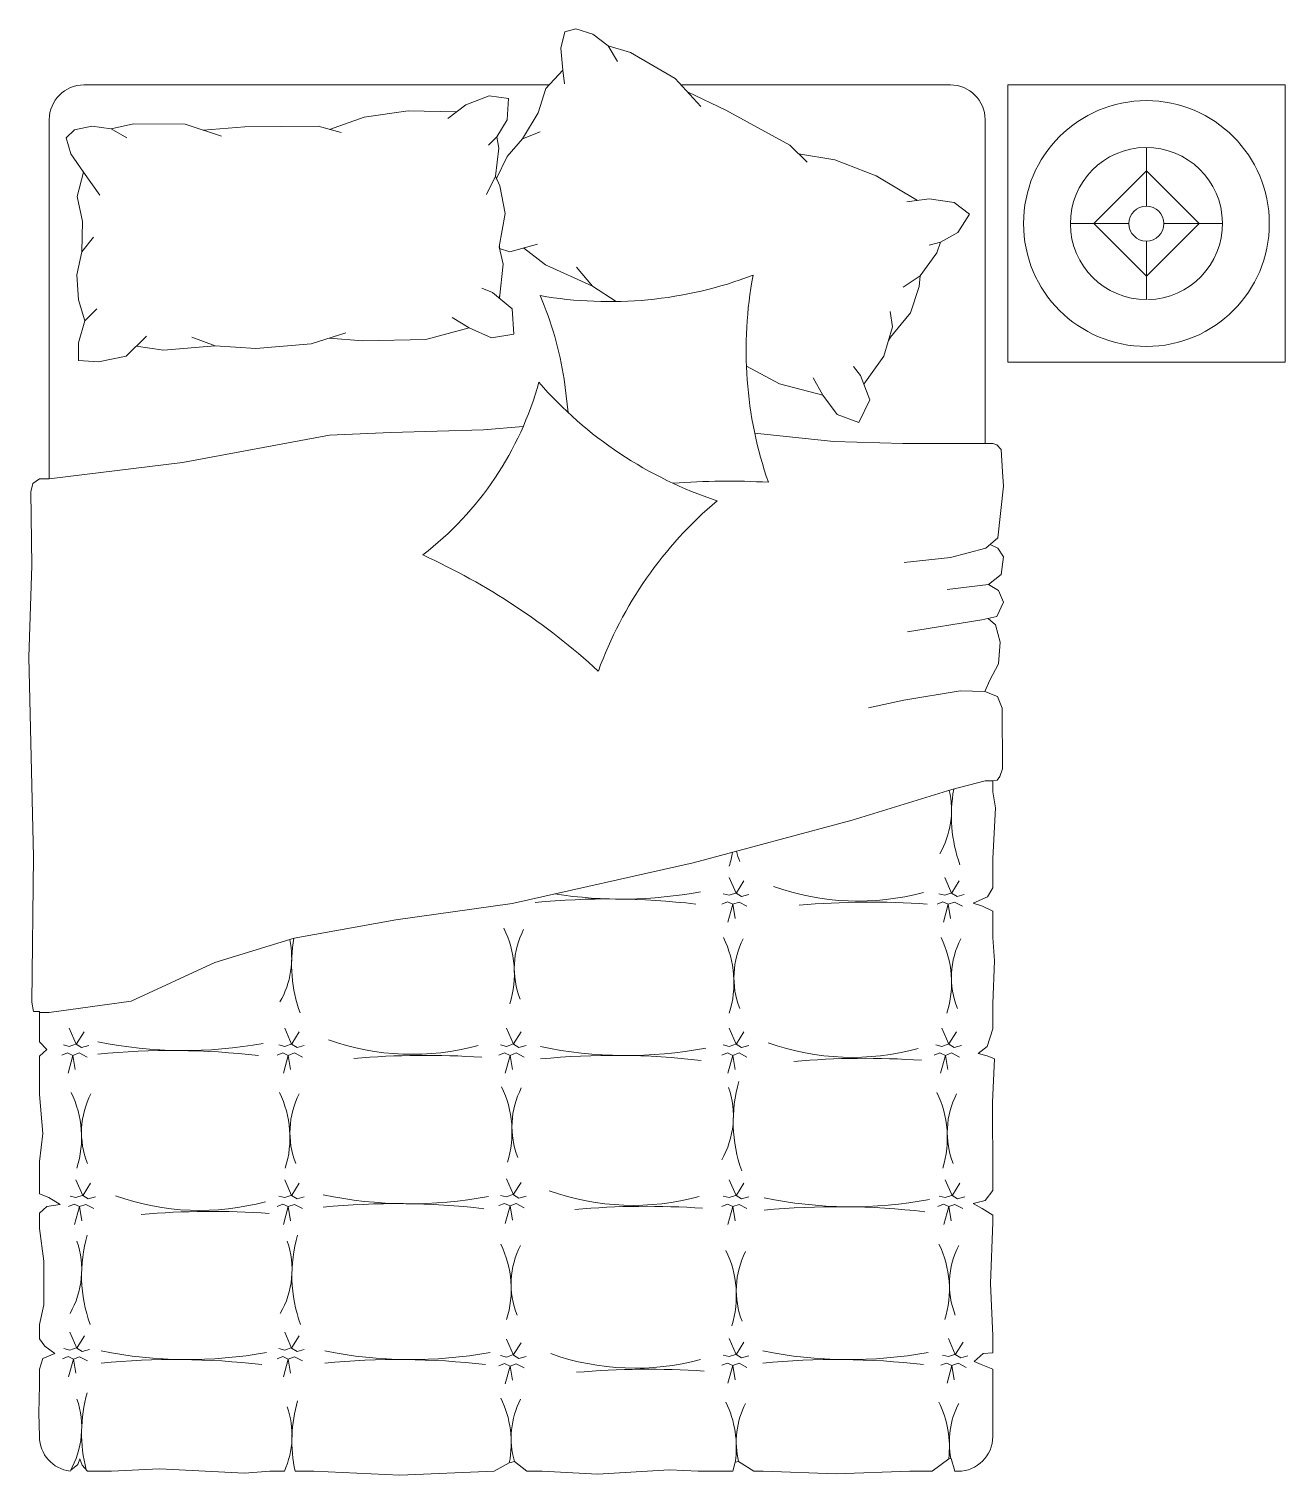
# Model space of a CAD drawing. Header units: millimetres. Extents: x 148 to 461, y 24 to 94.
# Drawn here: x 459.311 to 461.123, y 91.929 to 94.016 of the extents above.
import ezdxf

# ---------------------------------------------------------------- set-up
doc = ezdxf.new("R2010")
doc.units = ezdxf.units.MM
doc.layers.add('A-Furniture', color=65, linetype='Continuous', lineweight=0)

# ---------------------------------------------------------------- blocks, each defined once
blk = doc.blocks.new('A$C242702AF')
at = {"layer": 'A-Furniture'}
for p, q in [((0.8358, 2.0617), (0.8491, 2.0391)), ((0.8358, 2.0617), (0.8677, 2.0523)), ((0.8677, 2.0523), (0.9324, 2.0148)), ((0.7704, 2.0268), (0.7455, 2.0004)), ((0.0794, 2.0055), (0.7503, 2.0055)), ((0.9324, 2.0148), (0.9695, 1.9746)), ((0.9409, 2.0055), (1.3294, 2.0055)), ((1.4121, 2.0055), (1.4121, 1.6055)), ((1.8121, 2.0055), (1.4121, 2.0055)), ((1.8121, 1.6055), (1.8121, 2.0055)), ((0.7455, 2.0004), (0.7345, 1.9654)), ((0.7345, 1.9654), (0.7122, 1.9277)), ((0.0294, 1.4373), (0.0294, 1.9555)), ((1.3794, 1.5714), (1.3794, 1.9555)), ((0.6791, 1.7698), (0.6791, 1.7745)), ((0.6791, 1.6974), (0.6791, 1.7012)), ((1.24, 1.6366), (1.2423, 1.6407)), ((1.4121, 1.6055), (1.8121, 1.6055)), ((0.772, 1.581), (0.778, 1.5327)), ((1.3794, 1.5714), (1.3794, 1.4881)), ((0.522, 1.5043), (0.6558, 1.5079)), ((0.6558, 1.5079), (0.7129, 1.5126)), ((1.3794, 1.4881), (1.3904, 1.4881)), ((0.0152, 1.4373), (0.0294, 1.4373)), ((1.3805, 1.3371), (1.3294, 1.3237)), ((1.3978, 1.352), (1.3805, 1.3371)), ((1.3294, 1.3237), (1.2625, 1.3164)), ((1.3245, 1.2775), (1.3842, 1.2848)), ((1.3842, 1.2848), (1.3988, 1.2763)), ((1.3988, 1.2763), (1.4061, 1.2593)), ((1.4061, 1.2593), (1.3964, 1.2386)), ((1.3745, 1.2337), (1.2673, 1.2167)), ((1.3964, 1.2386), (1.3745, 1.2337)), ((1.3434, 1.1315), (1.2621, 1.1178)), ((1.3792, 1.1302), (1.3434, 1.1315)), ((1.3971, 1.1233), (1.3792, 1.1302)), ((1.2621, 1.1178), (1.2111, 1.1068)), ((1.4039, 1.1066), (1.3971, 1.1233)), ((1.3794, 1.0014), (1.3904, 1.0014)), ((1.3904, 1.0014), (1.3904, 0.9859)), ((1.3904, 0.8895), (1.3904, 0.8471)), ((1.3904, 0.8135), (1.3904, 0.7755)), ((0.0152, 0.6248), (0.0152, 0.6686)), ((1.3904, 0.6805), (1.3904, 0.6437)), ((0.0294, 0.6671), (0.0152, 0.6671)), ((0.0152, 0.5488), (0.0152, 0.6043)), ((0.0152, 0.4056), (0.0152, 0.4524)), ((1.3904, 0.4304), (1.3904, 0.4107)), ((0.0152, 0.3559), (0.0152, 0.3779)), ((1.3904, 0.3749), (1.3904, 0.3647)), ((0.0152, 0.1967), (0.0152, 0.2171)), ((1.3904, 0.201), (1.3904, 0.1762)), ((0.0152, 0.1295), (0.0152, 0.1528)), ((1.3904, 0.1528), (1.3904, 0.0555)), ((0.1193, 0.0055), (0.0847, 0.0055)), ((0.3686, 0.0055), (0.3474, 0.0055)), ((0.4111, 0.0055), (0.384, 0.0055)), ((0.7402, 0.0055), (0.7182, 0.0055)), ((1.0155, 0.0055), (0.9654, 0.0055)), ((1.059, 0.0055), (1.0458, 0.0055)), ((1.3032, 0.0055), (1.271, 0.0055)), ((1.3353, 0.0055), (1.3404, 0.0055))]:
    blk.add_line(p, q, dxfattribs=at)
at = {"layer": 'A-Furniture', "color": 8, "linetype": 'Continuous'}
for p, q in [((1.6121, 1.8309), (1.6121, 1.9152)), ((1.5361, 1.8055), (1.6121, 1.8815)), ((1.6121, 1.8815), (1.6881, 1.8055)), ((1.5868, 1.8055), (1.5024, 1.8055)), ((1.6121, 1.7295), (1.5361, 1.8055)), ((1.6881, 1.8055), (1.6121, 1.7295)), ((1.7218, 1.8055), (1.6374, 1.8055)), ((1.6121, 1.7802), (1.6121, 1.6959))]:
    blk.add_line(p, q, dxfattribs=at)
at = {"layer": 'A-Furniture'}
for points in [[(0.8358, 2.0617), (0.8137, 2.0785), (0.7892, 2.0863), (0.7729, 2.0821), (0.7675, 2.0584), (0.7704, 2.0268), (0.7726, 2.0071)], [(0.663, 1.9188), (0.675, 1.9305), (0.6899, 1.955), (0.6917, 1.9861), (0.6641, 1.9899), (0.6303, 1.9769), (0.6041, 1.9571)], [(0.9508, 1.9949), (1.0053, 1.9693), (1.0979, 1.9184), (1.1226, 1.8943)], [(0.4338, 1.9413), (0.4838, 1.9589), (0.547, 1.9682), (0.6166, 1.9666)], [(0.1185, 1.9422), (0.0909, 1.946), (0.0657, 1.9408), (0.0537, 1.9292), (0.0606, 1.9059), (0.0786, 1.8797), (0.1024, 1.8465)], [(0.1185, 1.9422), (0.1508, 1.9496), (0.2256, 1.9487), (0.2777, 1.9318)], [(0.1185, 1.9422), (0.1412, 1.929)], [(0.2514, 1.9403), (0.3115, 1.9448), (0.4171, 1.9458), (0.4505, 1.9369)], [(0.66, 1.8476), (0.673, 1.8739), (0.6778, 1.9142), (0.675, 1.9305)], [(0.7373, 1.9378), (0.7122, 1.9277), (0.6898, 1.9022), (0.6739, 1.8695)], [(1.1102, 1.9063), (1.1624, 1.8972), (1.222, 1.8743), (1.2819, 1.8387)], [(0.0786, 1.8797), (0.0697, 1.8446), (0.0774, 1.8086), (0.0764, 1.7649)], [(0.6786, 1.7719), (0.6872, 1.8201), (0.6793, 1.8597), (0.673, 1.8739)], [(1.2989, 1.7744), (1.3151, 1.7786), (1.3402, 1.7928), (1.3569, 1.819), (1.3348, 1.8358), (1.2989, 1.8411), (1.2664, 1.8366)], [(0.0934, 1.7859), (0.0764, 1.7649), (0.0693, 1.7316), (0.0715, 1.6954), (0.0807, 1.665)], [(0.6791, 1.7697), (0.6939, 1.7649), (0.7336, 1.7759)], [(1.2614, 1.7138), (1.2856, 1.7303), (1.3096, 1.7631), (1.3151, 1.7786)], [(0.6787, 1.6978), (0.6843, 1.7471), (0.6786, 1.7719)], [(0.7137, 1.7704), (0.7454, 1.746), (0.8132, 1.7151)], [(0.7901, 1.7424), (0.8132, 1.7151), (0.8472, 1.693)], [(0.6106, 1.6698), (0.6352, 1.6549), (0.6671, 1.6405), (0.6996, 1.6461), (0.6973, 1.6824), (0.6686, 1.7061), (0.6536, 1.7125)], [(1.2406, 1.6386), (1.2717, 1.6765), (1.2842, 1.7149), (1.2856, 1.7303)], [(0.0978, 1.6824), (0.0807, 1.665), (0.0716, 1.6335), (0.0714, 1.608), (0.1006, 1.6061), (0.1402, 1.614), (0.1695, 1.643)], [(1.2043, 1.574), (1.2334, 1.6143), (1.2459, 1.6567), (1.2423, 1.6786)], [(0.4331, 1.6402), (0.4815, 1.6365), (0.5725, 1.6384), (0.6352, 1.6549)], [(0.1548, 1.6284), (0.1944, 1.6227), (0.2687, 1.629)], [(0.2351, 1.6416), (0.2687, 1.629), (0.3272, 1.6253), (0.407, 1.632), (0.4571, 1.6478)], [(1.035, 1.5998), (1.0826, 1.5743), (1.1454, 1.558)], [(1.1313, 1.583), (1.1454, 1.558), (1.1661, 1.5298), (1.1971, 1.5187), (1.213, 1.5514), (1.1996, 1.5862), (1.1896, 1.5991)], [(0.0294, 1.4373), (0.2216, 1.4608), (0.4334, 1.5), (0.522, 1.5043)], [(1.0469, 1.5033), (1.161, 1.491), (1.2609, 1.4881), (1.3794, 1.4881)], [(1.3904, 1.4881), (1.3962, 1.4862), (1.4027, 1.4797), (1.4045, 1.4471), (1.4058, 1.4266)], [(0.0152, 1.4373), (0.0055, 1.4307), (0.0027, 1.4185), (0.0041, 1.3122), (0, 1.1801), (0.0068, 0.8921), (0.0041, 0.6822), (0.0068, 0.6686), (0.0152, 0.6686)], [(1.4058, 1.4266), (1.3978, 1.352)], [(1.3869, 1.3426), (1.3976, 1.3371), (1.4061, 1.3249), (1.4024, 1.2994), (1.3842, 1.2848)], [(1.3837, 1.2358), (1.3944, 1.2265), (1.4013, 1.2017), (1.3985, 1.1701), (1.3861, 1.1467), (1.3792, 1.1302)], [(1.3904, 1.0014), (1.3967, 1.0025), (1.4006, 1.0078), (1.4043, 1.0187), (1.4039, 1.1066)], [(0.0294, 0.6671), (0.1476, 0.6837), (0.268, 0.7394), (0.3826, 0.7746), (0.5295, 0.8011), (0.6969, 0.8245), (0.9583, 0.8832), (1.1875, 0.9449), (1.3314, 0.9889), (1.3794, 1.0014)], [(1.3904, 0.8895), (1.3944, 0.9626), (1.3904, 0.9859)], [(1.3904, 0.8135), (1.3754, 0.8208), (1.3622, 0.8252), (1.3827, 0.834), (1.3904, 0.8471)], [(1.3904, 0.6805), (1.3929, 0.7419), (1.3904, 0.7755)], [(1.3904, 0.4304), (1.3899, 0.5378), (1.3928, 0.6007), (1.3826, 0.605), (1.3694, 0.608), (1.3826, 0.6182), (1.3904, 0.6437)], [(0.0152, 0.6248), (0.0259, 0.614), (0.0152, 0.6043)], [(0.0152, 0.5488), (0.02, 0.4927), (0.0152, 0.4524)], [(0.0152, 0.4056), (0.0288, 0.4006), (0.0449, 0.3904), (0.0259, 0.3875), (0.0152, 0.3779)], [(1.3904, 0.3749), (1.3753, 0.3844), (1.3621, 0.3917), (1.3797, 0.3961), (1.3904, 0.4107)], [(0.0152, 0.3559), (0.0215, 0.3086), (0.0215, 0.2457), (0.0152, 0.2171)], [(1.3904, 0.201), (1.387, 0.2763), (1.3904, 0.3647)], [(0.0152, 0.1967), (0.0229, 0.1858), (0.0376, 0.1756), (0.02, 0.1683), (0.0152, 0.1528)], [(1.3904, 0.1528), (1.3738, 0.1594), (1.3636, 0.1638), (1.3767, 0.1754), (1.3904, 0.1762)], [(0.0152, 0.1295), (0.0142, 0.0894), (0.0152, 0.0555)], [(0.0603, 0.0071), (0.0705, 0.0154), (0.0735, 0.0236), (0.077, 0.0141), (0.0847, 0.0055)], [(1.3032, 0.0055), (1.327, 0.0233), (1.3302, 0.0239), (1.3356, 0.0055)], [(0.1193, 0.0055), (0.1884, 0.0088), (0.3112, 0.0029), (0.3474, 0.0055)], [(0.4111, 0.0055), (0.5349, 0), (0.6714, 0.0055), (0.693, 0.0175), (0.7005, 0.0197), (0.7182, 0.0055)], [(0.7402, 0.0055), (0.8201, 0.0015), (0.9239, 0.0073), (0.9654, 0.0055)], [(1.0155, 0.0055), (1.0189, 0.0184), (1.0237, 0.0195), (1.0458, 0.0055)], [(1.059, 0.0055), (1.1647, 0.0016), (1.271, 0.0055)]]:
    blk.add_lwpolyline(points, dxfattribs=at)
at = {"layer": 'A-Furniture', "color": 251}
for points in [[(1.0017, 0.8386), (1.0103, 0.8364), (1.0207, 0.8401), (1.0314, 0.8571)], [(1.0385, 0.8375), (1.0281, 0.8345), (1.0203, 0.8395), (1.0103, 0.8623)], [(1.3125, 0.8386), (1.3211, 0.8364), (1.3315, 0.8401), (1.3422, 0.8571)], [(1.3493, 0.8375), (1.3389, 0.8345), (1.3311, 0.8395), (1.3211, 0.8623)], [(0.9995, 0.8238), (1.0077, 0.8271), (1.0155, 0.8234), (1.0188, 0.803)], [(1.0359, 0.8208), (1.0244, 0.8267), (1.0155, 0.8234), (1.0084, 0.7978)], [(1.3103, 0.8238), (1.3185, 0.8271), (1.3263, 0.8234), (1.3296, 0.803)], [(1.3467, 0.8208), (1.3352, 0.8267), (1.3263, 0.8234), (1.3192, 0.7978)], [(0.0498, 0.6207), (0.0583, 0.6185), (0.0687, 0.6222), (0.0795, 0.6393)], [(0.0865, 0.6196), (0.0761, 0.6167), (0.0683, 0.6216), (0.0583, 0.6445)], [(0.3605, 0.6207), (0.369, 0.6185), (0.3794, 0.6222), (0.3901, 0.6393)], [(0.3972, 0.6196), (0.3868, 0.6167), (0.379, 0.6216), (0.369, 0.6445)], [(0.6804, 0.6207), (0.6889, 0.6185), (0.6993, 0.6222), (0.71, 0.6393)], [(0.7171, 0.6196), (0.7067, 0.6167), (0.6989, 0.6216), (0.6889, 0.6445)], [(1.0017, 0.6207), (1.0103, 0.6185), (1.0207, 0.6222), (1.0314, 0.6393)], [(1.0385, 0.6196), (1.0281, 0.6167), (1.0203, 0.6216), (1.0103, 0.6445)], [(1.3084, 0.6207), (1.3169, 0.6185), (1.3273, 0.6222), (1.338, 0.6393)], [(1.3451, 0.6196), (1.3347, 0.6167), (1.3269, 0.6216), (1.3169, 0.6445)], [(0.0476, 0.6059), (0.0557, 0.6092), (0.0635, 0.6055), (0.0668, 0.5852)], [(0.0839, 0.6029), (0.0724, 0.6089), (0.0635, 0.6055), (0.0565, 0.58)], [(0.3582, 0.6059), (0.3664, 0.6092), (0.3742, 0.6055), (0.3775, 0.5852)], [(0.3946, 0.6029), (0.3831, 0.6089), (0.3742, 0.6055), (0.3671, 0.58)], [(0.6781, 0.6059), (0.6863, 0.6092), (0.6941, 0.6055), (0.6974, 0.5852)], [(0.7145, 0.6029), (0.703, 0.6089), (0.6941, 0.6055), (0.687, 0.58)], [(0.9995, 0.6059), (1.0077, 0.6092), (1.0155, 0.6055), (1.0188, 0.5852)], [(1.0359, 0.6029), (1.0244, 0.6089), (1.0155, 0.6055), (1.0084, 0.58)], [(1.3061, 0.6059), (1.3143, 0.6092), (1.3221, 0.6055), (1.3254, 0.5852)], [(1.3425, 0.6029), (1.331, 0.6089), (1.3221, 0.6055), (1.315, 0.58)], [(0.0593, 0.4024), (0.0679, 0.4002), (0.0783, 0.4039), (0.089, 0.4209)], [(0.0961, 0.4013), (0.0857, 0.3983), (0.0779, 0.4033), (0.0679, 0.4261)], [(0.3605, 0.4024), (0.369, 0.4002), (0.3794, 0.4039), (0.3901, 0.4209)], [(0.3972, 0.4013), (0.3868, 0.3983), (0.379, 0.4033), (0.369, 0.4261)], [(0.6804, 0.4035), (0.6889, 0.4013), (0.6993, 0.405), (0.71, 0.422)], [(0.7171, 0.4024), (0.7067, 0.3994), (0.6989, 0.4043), (0.6889, 0.4272)], [(1.0017, 0.4024), (1.0103, 0.4002), (1.0207, 0.4039), (1.0314, 0.4209)], [(1.0385, 0.4013), (1.0281, 0.3983), (1.0203, 0.4033), (1.0103, 0.4261)], [(1.3132, 0.4024), (1.3218, 0.4002), (1.3322, 0.4039), (1.3429, 0.4209)], [(1.35, 0.4013), (1.3396, 0.3983), (1.3318, 0.4033), (1.3218, 0.4261)], [(0.0571, 0.3876), (0.0653, 0.3909), (0.0731, 0.3872), (0.0764, 0.3668)], [(0.0935, 0.3846), (0.082, 0.3905), (0.0731, 0.3872), (0.066, 0.3616)], [(0.3582, 0.3876), (0.3664, 0.3909), (0.3742, 0.3872), (0.3775, 0.3668)], [(0.3946, 0.3846), (0.3831, 0.3905), (0.3742, 0.3872), (0.3671, 0.3616)], [(0.6781, 0.3887), (0.6863, 0.392), (0.6941, 0.3883), (0.6974, 0.3679)], [(0.7145, 0.3857), (0.703, 0.3916), (0.6941, 0.3883), (0.687, 0.3627)], [(0.9995, 0.3876), (1.0077, 0.3909), (1.0155, 0.3872), (1.0188, 0.3668)], [(1.0359, 0.3846), (1.0244, 0.3905), (1.0155, 0.3872), (1.0084, 0.3616)], [(1.311, 0.3876), (1.3192, 0.3909), (1.327, 0.3872), (1.3303, 0.3668)], [(1.3474, 0.3846), (1.3359, 0.3905), (1.327, 0.3872), (1.3199, 0.3616)], [(0.0506, 0.1824), (0.0591, 0.1802), (0.0695, 0.1839), (0.0802, 0.2009)], [(0.0873, 0.1813), (0.0769, 0.1783), (0.0691, 0.1833), (0.0591, 0.2061)], [(0.3605, 0.1824), (0.369, 0.1802), (0.3794, 0.1839), (0.3901, 0.2009)], [(0.3972, 0.1813), (0.3868, 0.1783), (0.379, 0.1833), (0.369, 0.2061)], [(0.6804, 0.1723), (0.6889, 0.17), (0.6993, 0.1737), (0.71, 0.1908)], [(0.7171, 0.1711), (0.7067, 0.1682), (0.6989, 0.1731), (0.6889, 0.196)], [(1.0017, 0.1731), (1.0103, 0.1709), (1.0207, 0.1746), (1.0314, 0.1917)], [(1.0385, 0.172), (1.0281, 0.169), (1.0203, 0.174), (1.0103, 0.1968)], [(1.3179, 0.1731), (1.3264, 0.1709), (1.3368, 0.1746), (1.3476, 0.1917)], [(1.3546, 0.172), (1.3442, 0.169), (1.3364, 0.174), (1.3264, 0.1968)], [(0.0483, 0.1676), (0.0565, 0.1709), (0.0643, 0.1672), (0.0676, 0.1468)], [(0.0847, 0.1646), (0.0732, 0.1705), (0.0643, 0.1672), (0.0572, 0.1416)], [(0.3582, 0.1676), (0.3664, 0.1709), (0.3742, 0.1672), (0.3775, 0.1468)], [(0.3946, 0.1646), (0.3831, 0.1705), (0.3742, 0.1672), (0.3671, 0.1416)], [(0.6781, 0.1574), (0.6863, 0.1608), (0.6941, 0.1571), (0.6974, 0.1367)], [(0.7145, 0.1545), (0.703, 0.1604), (0.6941, 0.1571), (0.687, 0.1315)], [(0.9995, 0.1583), (1.0077, 0.1616), (1.0155, 0.1579), (1.0188, 0.1375)], [(1.0359, 0.1553), (1.0244, 0.1613), (1.0155, 0.1579), (1.0084, 0.1324)], [(1.3157, 0.1583), (1.3238, 0.1616), (1.3316, 0.1579), (1.3349, 0.1375)], [(1.352, 0.1553), (1.3405, 0.1613), (1.3316, 0.1579), (1.3246, 0.1324)]]:
    blk.add_lwpolyline(points, dxfattribs=at)
at = {"layer": 'A-Furniture', "color": 8}
blk.add_circle((1.6121, 1.8055), 0.1773, dxfattribs=at)
at = {"layer": 'A-Furniture', "color": 8, "linetype": 'Continuous'}
blk.add_circle((1.6121, 1.8055), 0.0253, dxfattribs=at)
at = {"layer": 'A-Furniture'}
for centre, radius, start, end in [((0.0794, 1.9555), 0.05, 90, 180), ((1.3294, 1.9555), 0.05, 0, 90), ((0.8376, 2.2748), 0.5819, 260.0746, 290.841), ((1.6182, 1.6231), 0.5836, 169.3472, 199.0941), ((0.304, 1.5117), 0.4731, 8.4232, 23.6724), ((0.2796, 1.7023), 0.4731, 307.5937, 344.5934), ((1.1748, 1.9583), 0.5819, 220.9956, 251.762), ((1.0082, 0.4689), 0.9651, 86.5284, 94.689), ((1.3699, 0.9603), 0.5836, 130.2682, 160.0151), ((0.1688, 0.4488), 0.9651, 47.4494, 65.5579), ((0.0652, 0.0555), 0.05, 180, 263.4836), ((1.3404, 0.0555), 0.05, 270, 0)]:
    blk.add_arc(centre, radius, start, end, dxfattribs=at)
at = {"layer": 'A-Furniture', "color": 8}
blk.add_arc((1.6121, 1.8055), 0.1097, 271.1351, 270, dxfattribs=at)
at = {"layer": 'A-Furniture', "color": 251}
for centre, radius, start, end in [((1.2046, 0.9594), 0.1263, 330.0061, 12.9891), ((1.5409, 0.9514), 0.2102, 169.5069, 199.7293), ((0.8698, 0.9225), 0.1473, 342.6443, 350.615), ((1.1389, 0.93), 0.1219, 194.2398, 201.5194), ((0.855, 1.4495), 0.6186, 261.0364, 280.5874), ((1.1958, 1.1905), 0.3625, 250.4133, 285.151), ((0.8358, -0.255), 1.0861, 83.3254, 95.5842), ((1.2141, -0.3526), 1.1792, 86.0351, 95.0058), ((0.2528, 0.7457), 0.1263, 330.0061, 12.3194), ((0.5891, 0.7377), 0.2102, 169.9188, 199.7293), ((0.553, 0.7238), 0.1473, 342.6443, 26.1603), ((0.8221, 0.7313), 0.1219, 152.7511, 201.5194), ((0.8698, 0.7104), 0.1473, 342.6443, 26.1603), ((1.1389, 0.7179), 0.1219, 152.7511, 201.5194), ((1.1837, 0.7104), 0.1473, 342.6443, 26.1603), ((1.4528, 0.7179), 0.1219, 152.7511, 201.5194), ((0.5535, 0.9695), 0.3625, 250.4133, 285.151), ((0.2244, 1.2309), 0.6186, 258.3524, 280.5874), ((0.2052, -0.4736), 1.0861, 83.3254, 95.5842), ((0.5717, -0.5737), 1.1792, 86.0351, 95.0058), ((0.8628, 1.2239), 0.6186, 258.3524, 280.5874), ((0.8436, -0.4806), 1.0861, 83.3254, 95.5842), ((1.188, 0.9651), 0.3625, 250.4133, 285.151), ((1.2062, -0.578), 1.1792, 86.0351, 95.0058), ((1.2262, 0.5099), 0.2102, 163.9853, 199.7293), ((-0.0713, 0.4869), 0.1473, 342.6443, 26.1603), ((0.1978, 0.4943), 0.1219, 152.7511, 201.5194), ((0.2293, 0.4869), 0.1473, 342.6443, 26.1603), ((0.4984, 0.4943), 0.1219, 152.7511, 201.5194), ((0.5496, 0.4952), 0.1473, 342.6443, 26.1603), ((0.8187, 0.5027), 0.1219, 152.7511, 201.5194), ((0.89, 0.5179), 0.1263, 330.0061, 18.9919), ((1.1776, 0.4869), 0.1473, 342.6443, 26.1603), ((1.4467, 0.4943), 0.1219, 152.7511, 201.5194), ((0.2466, 0.7443), 0.3625, 250.4133, 285.151), ((0.5494, 1.01), 0.6186, 258.3524, 280.5874), ((0.8722, 0.7516), 0.3625, 250.4133, 285.151), ((1.1855, 1.0057), 0.6186, 258.3524, 280.5874), ((0.2649, -0.7988), 1.1792, 86.0351, 95.0058), ((0.5302, -0.6945), 1.0861, 83.3254, 95.5842), ((0.8904, -0.7915), 1.1792, 86.0351, 95.0058), ((1.1663, -0.6989), 1.0861, 83.3254, 95.5842), ((-0.0501, 0.2963), 0.1263, 330.0061, 18.9919), ((0.2862, 0.2883), 0.2102, 163.9853, 199.7293), ((0.2533, 0.2963), 0.1263, 330.0061, 18.9919), ((0.5896, 0.2883), 0.2102, 163.9853, 199.7293), ((0.5485, 0.2682), 0.1473, 342.6443, 26.1603), ((0.8176, 0.2756), 0.1219, 152.7511, 201.5194), ((0.8732, 0.2591), 0.1473, 342.6443, 26.1603), ((1.1423, 0.2665), 0.1219, 152.7511, 201.5194), ((1.1806, 0.2682), 0.1473, 342.6443, 26.1603), ((1.4497, 0.2756), 0.1219, 152.7511, 201.5194), ((0.2292, 0.7851), 0.6186, 258.3524, 280.5874), ((0.5517, 0.7851), 0.6186, 258.3524, 280.5874), ((0.8743, 0.5167), 0.3625, 250.4133, 285.151), ((1.1836, 0.7851), 0.6186, 258.3524, 280.5874), ((0.21, -0.9194), 1.0861, 83.3254, 95.5842), ((0.5325, -0.9194), 1.0861, 83.3254, 95.5842), ((0.8926, -1.0265), 1.1792, 86.0351, 95.0058), ((1.1643, -0.9194), 1.0861, 83.3254, 95.5842), ((-0.0501, 0.0686), 0.1263, 330.0061, 18.9919), ((0.2862, 0.0606), 0.2102, 163.9853, 194.5806), ((0.5896, 0.0492), 0.2102, 163.9853, 191.9955), ((0.5485, 0.0461), 0.1473, 348.8205, 26.1603), ((0.8176, 0.0535), 0.1219, 152.7511, 196.1313), ((0.8732, 0.0401), 0.1473, 351.4985, 26.1603), ((1.1806, 0.0401), 0.1473, 353.4506, 26.1603), ((0.2533, 0.0572), 0.1263, 335.8404, 18.9919), ((1.1423, 0.0476), 0.1219, 152.7511, 193.3336), ((1.4497, 0.0476), 0.1219, 152.7511, 191.1853)]:
    blk.add_arc(centre, radius, start, end, dxfattribs=at)

msp = doc.modelspace()

# ---------------------------------------------------------------- block references
at = {"layer": 'A-Furniture'}
msp.add_blockref('A$C242702AF', (459.3107, 91.9295), dxfattribs=at)

doc.saveas('drawing.dxf')
